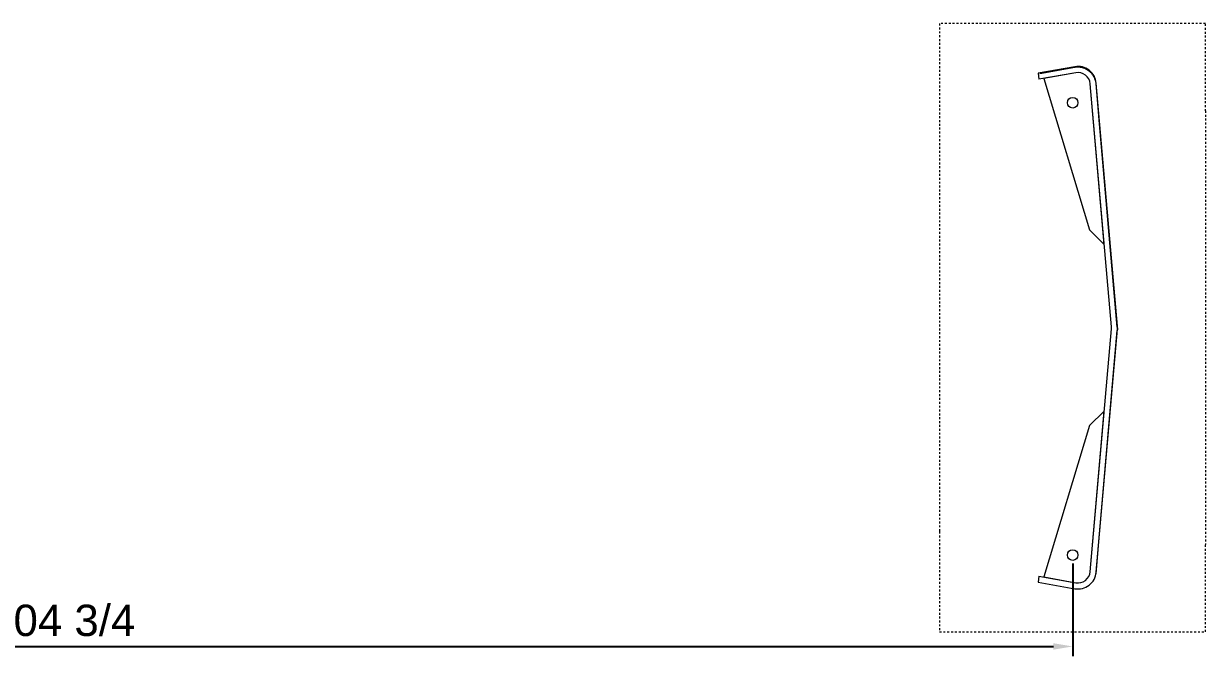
# Model space of a CAD drawing. Header units: inches. Extents: x -8 to 201, y -1 to 136.
# Drawn here: x 58.6 to 119.9, y -1.5 to 31.9 of the extents above; entities that cross this region are included whole.
import ezdxf

# ---------------------------------------------------------------- set-up
doc = ezdxf.new("R2010")
doc.units = ezdxf.units.IN
doc.linetypes.add('HIDDEN', pattern=[1.905, 1.27, -0.635])
for name, color, linetype, lineweight in [('ZANO_R', 7, 'Continuous', 0), ('ZANO_R_przerywana', 250, 'HIDDEN', 0), ('ZANO_W', 1, 'Continuous', 0)]:
    doc.layers.add(name, color=color, linetype=linetype, lineweight=lineweight)
doc.styles.get("Standard").update_dxf_attribs({"font": 'arial.ttf'})
doc.dimstyles.new('amerykanie', dxfattribs={"dimtxt": 50, "dimasz": 50, "dimexe": 0.5, "dimexo": 0.5, "dimgap": 1, "dimtad": 1, "dimdec": 0, "dimzin": 0, "dimlunit": 5, "dimtxsty": 'Standard', "dimcen": 0.09, "dimclrd": 1, "dimclre": 1, "dimclrt": 1, "dimazin": 0, "dimtfac": 1, "dimtdec": 0, "dimtmove": 0, "dimatfit": 3, "dimfxl": 1, "dimtzin": 0, "dimarcsym": 1})

# ---------------------------------------------------------------- blocks, each defined once
blk = doc.blocks.new('*D473')
at = {"layer": 'ZANO_W', "color": 1, "lineweight": -2}
for p, q in [((8.276, 3.855), (8.276, -0.88)), ((113.021, 3.914), (113.021, -0.88)), ((9.276, -0.38), (112.021, -0.38))]:
    blk.add_line(p, q, dxfattribs=at)
at = {"layer": 'ZANO_W', "color": 1}
for points in [[(9.276, -0.214), (9.276, -0.547), (8.276, -0.38)], [(112.021, -0.547), (112.021, -0.214), (113.021, -0.38)]]:
    blk.add_solid(points, dxfattribs=at)
at = {"layer": 'ZANO_W', "color": 1, "insert": (60.648, 0.96), "char_height": 1.625, "attachment_point": 5}
blk.add_mtext('104 3/4', dxfattribs=at)

msp = doc.modelspace()

# ---------------------------------------------------------------- linework, layer by layer
at = {"layer": 'ZANO_R'}
for p, q in [((113.13609, 29.64381), (111.2352, 29.30778)), ((113.12587, 29.60919), (111.32068, 29.28525)), ((113.13794, 29.61117), (113.12587, 29.60919)), ((113.17028, 29.61572), (113.13794, 29.61118)), ((113.20276, 29.61916), (113.17028, 29.61572)), ((113.23533, 29.62147), (113.20276, 29.61916)), ((113.26797, 29.62266), (113.23533, 29.62147)), ((113.30063, 29.62273), (113.26797, 29.62266)), ((113.33327, 29.62167), (113.30063, 29.62273)), ((113.36585, 29.6195), (113.33327, 29.62167)), ((113.39834, 29.6162), (113.36585, 29.6195)), ((113.4307, 29.61178), (113.39834, 29.6162)), ((113.46289, 29.60626), (113.4307, 29.61178)), ((113.49487, 29.59963), (113.46289, 29.60626)), ((113.5266, 29.59191), (113.49487, 29.59963)), ((113.55805, 29.5831), (113.5266, 29.59191)), ((113.58917, 29.57321), (113.55805, 29.5831)), ((113.61994, 29.56226), (113.58917, 29.57321)), ((113.65031, 29.55025), (113.61994, 29.56226)), ((113.68025, 29.53721), (113.65031, 29.55025)), ((113.70972, 29.52314), (113.68025, 29.53721)), ((113.7387, 29.50807), (113.70972, 29.52314)), ((113.76713, 29.49201), (113.7387, 29.50807)), ((113.795, 29.47499), (113.76713, 29.49201)), ((113.82227, 29.45701), (113.795, 29.47499)), ((113.8489, 29.43811), (113.82227, 29.45701)), ((113.87486, 29.4183), (113.8489, 29.43811)), ((113.90013, 29.39761), (113.87486, 29.4183)), ((111.2352, 29.30778), (111.27498, 28.99337)), ((113.19092, 29.33206), (111.27498, 28.99337)), ((113.18911, 29.33094), (111.53315, 29.03378)), ((111.53315, 29.03378), (113.88948, 21.18884)), ((113.92467, 29.37606), (113.90013, 29.39761)), ((113.94846, 29.35369), (113.92467, 29.37606)), ((113.97146, 29.3305), (113.94846, 29.35369)), ((113.99365, 29.30654), (113.97146, 29.3305)), ((114.015, 29.28183), (113.99365, 29.30654)), ((114.03549, 29.2564), (114.015, 29.28183)), ((114.0551, 29.23028), (114.03549, 29.2564)), ((114.07379, 29.2035), (114.0551, 29.23028)), ((114.09155, 29.1761), (114.07379, 29.2035)), ((114.10836, 29.14809), (114.09155, 29.1761)), ((114.12419, 29.11953), (114.10836, 29.14809)), ((114.13904, 29.09044), (114.12419, 29.11953)), ((114.15287, 29.06086), (114.13904, 29.09044)), ((114.16567, 29.03082), (114.15287, 29.06086)), ((114.17744, 29.00035), (114.16567, 29.03082)), ((114.18815, 28.9695), (114.17744, 29.00035)), ((114.19779, 28.9383), (114.18815, 28.9695)), ((114.20636, 28.90678), (114.19779, 28.9383)), ((114.21383, 28.87499), (114.20636, 28.90678)), ((114.22021, 28.84296), (114.21383, 28.87499)), ((115.34267, 16.20926), (114.24191, 28.79092)), ((114.6562, 20.44168), (113.92793, 28.7658)), ((115.02889, 16.18181), (113.92814, 28.76347)), ((114.37672, 27.09861), (114.23153, 28.75806)), ((115.33457, 16.15033), (114.37774, 27.08689)), ((113.88948, 21.18884), (114.6562, 20.44168)), ((113.92814, 3.49034), (115.02889, 16.072)), ((114.24191, 3.46289), (115.34267, 16.04455)), ((114.37774, 5.04874), (115.33457, 15.98531)), ((115.32418, 16.15112), (115.33458, 16.15017)), ((115.33458, 15.98546), (115.32418, 15.98451)), ((115.33458, 16.15017), (115.33658, 16.12276)), ((115.33658, 16.01287), (115.33458, 15.98546)), ((115.33658, 16.12276), (115.33778, 16.0953)), ((115.33778, 16.04033), (115.33658, 16.01287)), ((115.33778, 16.0953), (115.33818, 16.06782)), ((115.33818, 16.06782), (115.33778, 16.04033)), ((114.6562, 11.81213), (113.88948, 11.06496)), ((113.92793, 3.488), (114.6562, 11.81213)), ((113.88948, 11.06496), (111.53315, 3.22003)), ((114.23153, 3.37757), (114.37672, 5.03702)), ((111.27498, 3.26043), (111.2352, 2.94602)), ((111.27498, 3.26043), (113.19092, 2.92174)), ((111.53315, 3.22003), (113.18911, 2.92286)), ((111.2352, 2.94602), (113.13609, 2.60999))]:
    msp.add_line(p, q, dxfattribs=at)
for centre in [(113.02087, 27.78097), (113.02087, 4.35472)]:
    msp.add_circle(centre, 0.2756, dxfattribs=at)
for centre, radius, start, end in [((113.30038, 28.7109), 0.62995, 5, 100.1736237), ((114.40134, 16.1269), 0.62995, 355, 5), ((114.40134, 16.1269), 0.94492, 355, 5), ((113.30038, 3.5429), 0.62995, 259.8263763, 355)]:
    msp.add_arc(centre, radius, start, end, dxfattribs=at)
for centre, major_axis, start_param, end_param in [((113.30058, 28.70856), (0.08277, -0.94603), 1.57079633, 3.22885912), ((113.30058, 28.70856), (0.05518, -0.63068), 1.57079633, 3.22885912), ((113.30058, 3.54524), (-0.08277, -0.94603), 6.19591884, 7.85398163), ((113.30058, 3.54524), (-0.05518, -0.63068), 6.19591884, 7.85398163)]:
    msp.add_ellipse(centre, major_axis=major_axis, ratio=0.99503533, start_param=start_param, end_param=end_param, dxfattribs=at)
at = {"layer": 'ZANO_R_przerywana', "ltscale": 0.05}
for p, q in [((119.89805, 31.87561), (106.11791, 31.87561)), ((106.11791, 31.87561), (106.11791, 26.68902)), ((119.89805, 27.35465), (119.89805, 31.87561)), ((119.89805, 27.35465), (119.89805, 4.89909)), ((106.11791, 26.68902), (106.11791, 5.56473)), ((106.11791, 5.56473), (106.11791, 0.37814)), ((119.89805, 0.37814), (119.89805, 4.89909)), ((106.11791, 0.37814), (119.89805, 0.37814))]:
    msp.add_line(p, q, dxfattribs=at)

# ---------------------------------------------------------------- dimensions: what is measured, and where the dimension line sits
at = {"layer": 'ZANO_W'}
dim = msp.add_linear_dim(base=(113.02087, -0.38034), p1=(8.27588, 4.35472), p2=(113.02087, 4.41378), dimstyle='amerykanie', override={"dimtxt": 1.625, "dimasz": 1, "dimgap": 0.5, "dimdec": 4, "dimaunit": 1, "dimadec": 1, "dimtdec": 4, "dimtmove": 1, "dimfrac": 2}, dxfattribs=at)
dim.commit()
dim.dimension.update_dxf_attribs({"geometry": '*D473', "text_midpoint": (60.64838, 0.96043)})

doc.saveas('drawing.dxf')
